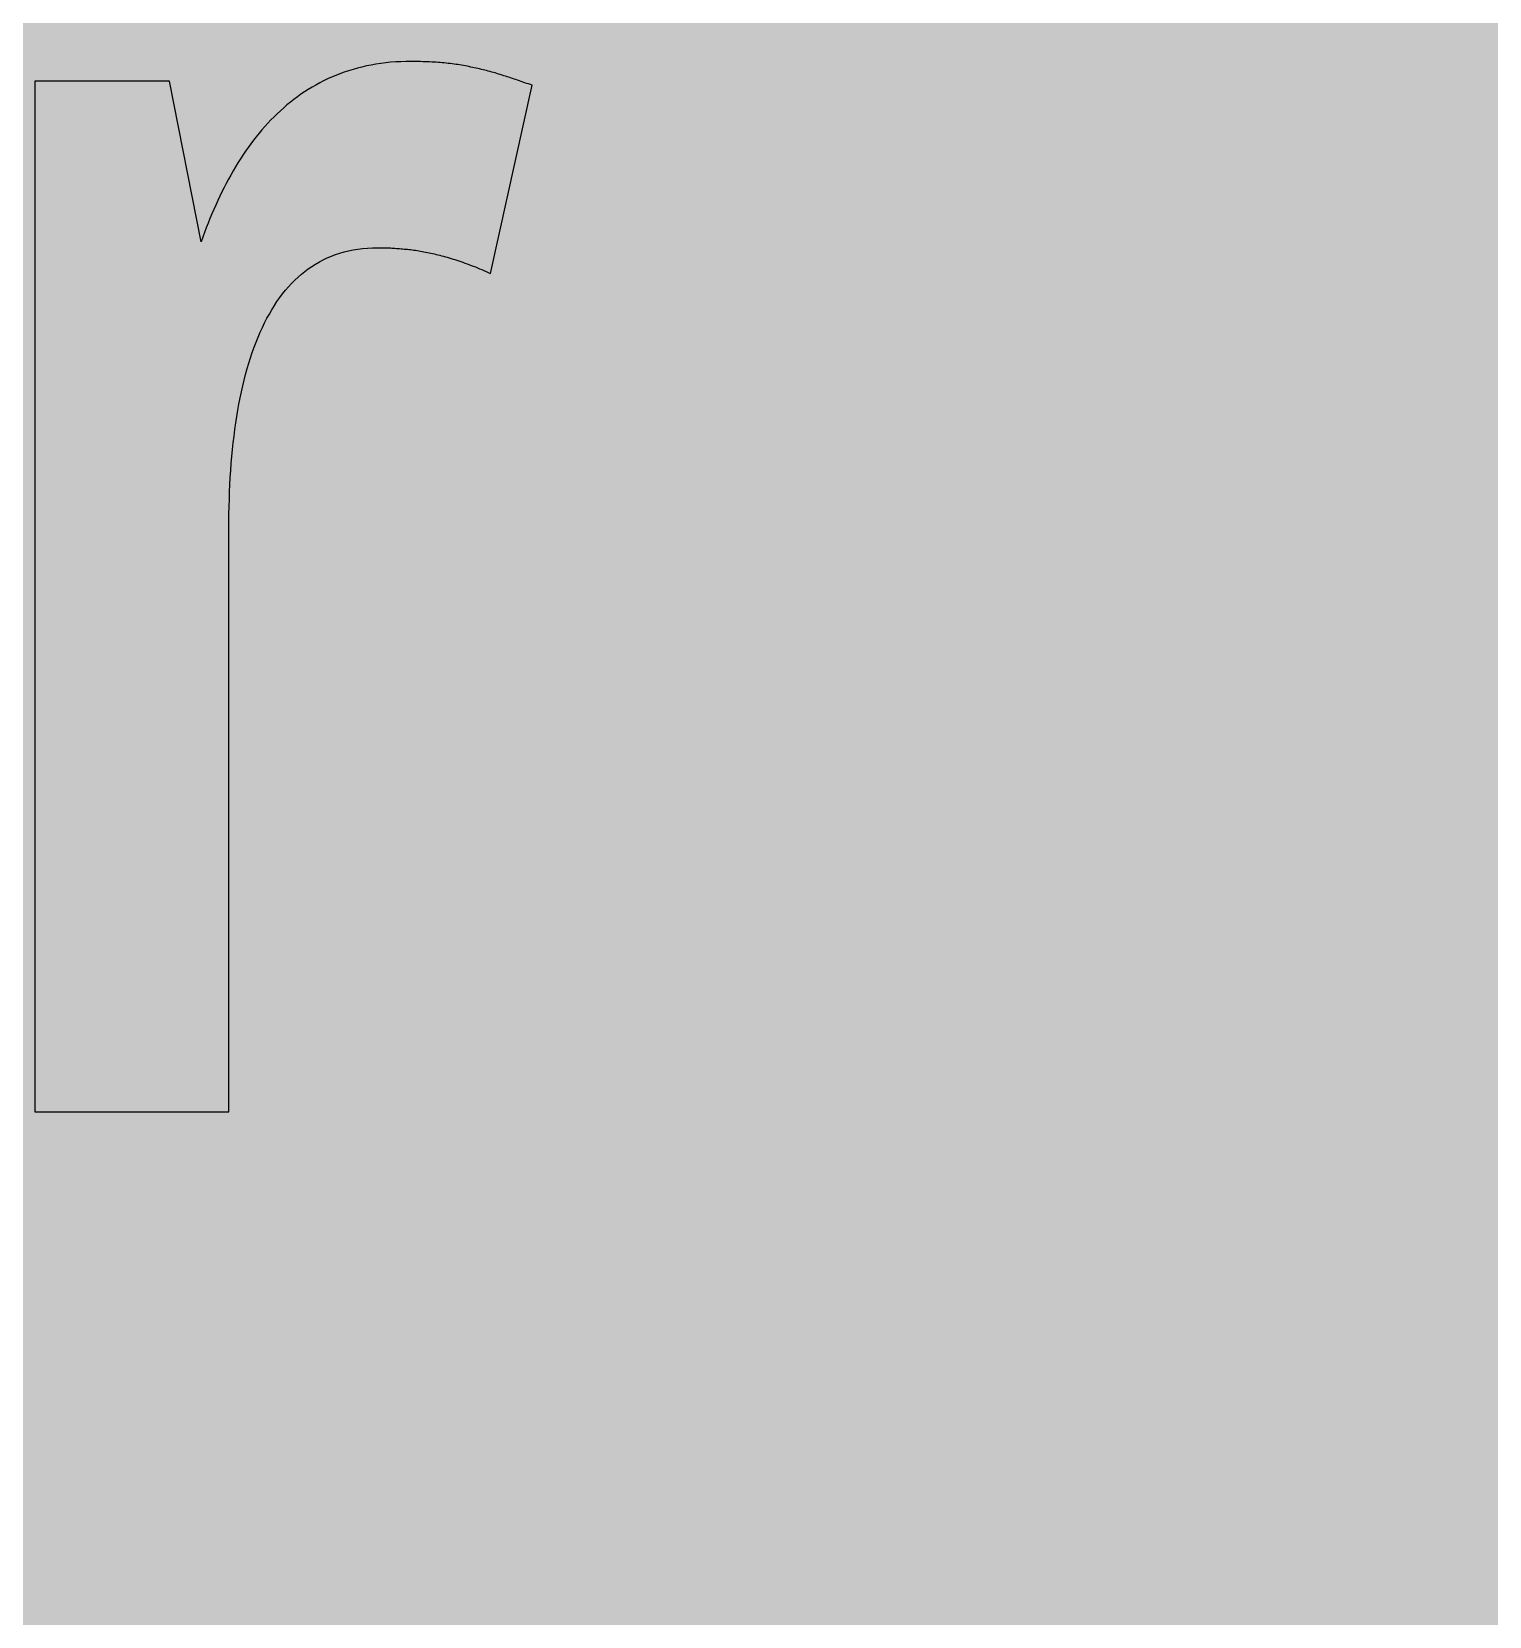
# Model space of a CAD drawing. Header units: millimetres. Extents: x 0 to 212, y 0 to 116.
# Drawn here: x 97.56 to 126.1, y 58.26 to 89.29 of the extents above; entities that cross this region are included whole.
import ezdxf

# ---------------------------------------------------------------- set-up
doc = ezdxf.new("R2010")
doc.units = ezdxf.units.MM

msp = doc.modelspace()

# ---------------------------------------------------------------- hatches: boundary and pattern name
for color, points in [(254, [(14.1633, 0.0536), (13.9878, 0.0533), (13.8125, 0.0559), (13.6373, 0.061), (13.462, 0.0686), (13.2893, 0.0787), (13.114, 0.0914), (12.9413, 0.1041), (12.7686, 0.1219), (12.5959, 0.1397), (12.4231, 0.16), (12.2504, 0.1829), (12.0777, 0.2057), (11.9075, 0.2337), (11.7373, 0.2616), (11.5672, 0.2921), (11.397, 0.3251), (11.2268, 0.3607), (11.0592, 0.3988), (10.8915, 0.4369), (10.7239, 0.4775), (10.5562, 0.5207), (10.3886, 0.5664), (10.2235, 0.6121), (10.0584, 0.6629), (9.8933, 0.7137), (9.7307, 0.7671), (9.5682, 0.8204), (9.4056, 0.8788), (9.2431, 0.9373), (9.083, 0.9982), (8.923, 1.0617), (8.763, 1.1252), (8.6055, 1.1938), (8.4455, 1.2624), (8.2906, 1.331), (8.1331, 1.4046), (7.9781, 1.4783), (7.8232, 1.5545), (7.6708, 1.6332), (7.5184, 1.7145), (7.366, 1.7958), (7.2161, 1.8796), (7.0663, 1.966), (6.919, 2.0523), (6.7716, 2.1438), (6.6243, 2.2352), (6.4795, 2.3266), (6.3348, 2.4232), (6.19, 2.5197), (6.0477, 2.6187), (5.908, 2.7178), (5.7683, 2.8194), (5.6286, 2.9235), (5.4915, 3.0302), (5.3543, 3.1369), (5.2197, 3.2461), (5.0851, 3.3579), (4.953, 3.4722), (4.8209, 3.5865), (4.6914, 3.7033), (4.5644, 3.8202), (4.4348, 3.9395), (4.3104, 4.0615), (4.1859, 4.1859), (4.0615, 4.3104), (3.9395, 4.4348), (3.8202, 4.5618), (3.7033, 4.6914), (3.5865, 4.8209), (3.4722, 4.953), (3.3579, 5.0851), (3.2487, 5.2197), (3.1369, 5.3543), (3.0302, 5.4915), (2.9235, 5.6286), (2.8194, 5.7683), (2.7178, 5.908), (2.6187, 6.0477), (2.5197, 6.19), (2.4232, 6.3348), (2.3266, 6.477), (2.2352, 6.6243), (2.1438, 6.7691), (2.0523, 6.919), (1.966, 7.0663), (1.8796, 7.2161), (1.7958, 7.366), (1.7145, 7.5184), (1.6332, 7.6708), (1.5545, 7.8232), (1.4783, 7.9781), (1.4046, 8.1331), (1.331, 8.2906), (1.2598, 8.4455), (1.1913, 8.603), (1.1252, 8.763), (1.0592, 8.923), (0.9982, 9.083), (0.9373, 9.2431), (0.8763, 9.4056), (0.8204, 9.5682), (0.7645, 9.7307), (0.7112, 9.8933), (0.6604, 10.0584), (0.6121, 10.2235), (0.5639, 10.3911), (0.5207, 10.5562), (0.4775, 10.7239), (0.4343, 10.8915), (0.3962, 11.0592), (0.3607, 11.2268), (0.3251, 11.397), (0.2921, 11.5672), (0.2616, 11.7373), (0.2311, 11.9075), (0.2057, 12.0802), (0.1803, 12.2504), (0.1575, 12.4231), (0.1372, 12.5959), (0.1194, 12.7686), (0.1041, 12.9413), (0.0889, 13.1166), (0.0787, 13.2893), (0.0686, 13.4645), (0.061, 13.6373), (0.0559, 13.8125), (0.0508, 13.9878), (0.0508, 14.163), (0.0522, 102.3592), (0.0508, 102.5322), (0.0559, 102.7074), (0.061, 102.8827), (0.0686, 103.058), (0.0787, 103.2307), (0.0889, 103.4059), (0.1041, 103.5787), (0.1194, 103.7514), (0.1372, 103.9241), (0.1575, 104.0968), (0.1803, 104.2695), (0.2057, 104.4423), (0.2311, 104.6124), (0.2616, 104.7826), (0.2921, 104.9528), (0.3251, 105.123), (0.3607, 105.2932), (0.3962, 105.4608), (0.4343, 105.6284), (0.4775, 105.7961), (0.5207, 105.9637), (0.5639, 106.1314), (0.6121, 106.2965), (0.6604, 106.4616), (0.7112, 106.6267), (0.7645, 106.7892), (0.8204, 106.9518), (0.8763, 107.1143), (0.9373, 107.2769), (0.9982, 107.4369), (1.0592, 107.5969), (1.1252, 107.757), (1.1913, 107.9144), (1.2598, 108.0745), (1.331, 108.2294), (1.4046, 108.3869), (1.4783, 108.5418), (1.5545, 108.6968), (1.6332, 108.8492), (1.7145, 109.0016), (1.7958, 109.154), (1.8796, 109.3038), (1.966, 109.4537), (2.0523, 109.601), (2.1438, 109.7483), (2.2352, 109.8956), (2.3266, 110.0404), (2.4232, 110.1852), (2.5197, 110.33), (2.6187, 110.4722), (2.7178, 110.6119), (2.8194, 110.7516), (2.9235, 110.8913), (3.0302, 111.0285), (3.1369, 111.1656), (3.2487, 111.3003), (3.3579, 111.4349), (3.4722, 111.567), (3.5865, 111.699), (3.7033, 111.8286), (3.8202, 111.9556), (3.9395, 112.0851), (4.0615, 112.2096), (4.1859, 112.334), (4.3104, 112.4585), (4.4348, 112.5804), (4.5644, 112.6998), (4.6914, 112.8166), (4.8209, 112.9335), (4.953, 113.0478), (5.0851, 113.1621), (5.2197, 113.2713), (5.3543, 113.3831), (5.4915, 113.4897), (5.6286, 113.5964), (5.7683, 113.7006), (5.908, 113.8022), (6.0477, 113.9012), (6.19, 114.0003), (6.3348, 114.0968), (6.4795, 114.1933), (6.6243, 114.2848), (6.7716, 114.3762), (6.919, 114.4676), (7.0663, 114.554), (7.2161, 114.6404), (7.366, 114.7242), (7.5184, 114.8055), (7.6708, 114.8867), (7.8232, 114.9655), (7.9781, 115.0417), (8.1331, 115.1153), (8.2906, 115.189), (8.4455, 115.2601), (8.6055, 115.3287), (8.763, 115.3947), (8.923, 115.4608), (9.083, 115.5217), (9.2431, 115.5827), (9.4056, 115.6437), (9.5682, 115.6995), (9.7307, 115.7554), (9.8933, 115.8088), (10.0584, 115.8596), (10.2235, 115.9078), (10.3886, 115.9561), (10.5562, 115.9993), (10.7239, 116.0424), (10.8915, 116.0856), (11.0592, 116.1237), (11.2268, 116.1593), (11.397, 116.1948), (11.5672, 116.2279), (11.7373, 116.2583), (11.9075, 116.2888), (12.0777, 116.3142), (12.2504, 116.3396), (12.4231, 116.3625), (12.5959, 116.3828), (12.7686, 116.4006), (12.9413, 116.4158), (13.114, 116.4311), (13.2893, 116.4412), (13.462, 116.4514), (13.6373, 116.459), (13.8125, 116.4641), (13.9878, 116.4692), (14.163, 116.4692), (197.6078, 116.4703), (197.7822, 116.4692), (197.9574, 116.4641), (198.1327, 116.459), (198.3054, 116.4514), (198.4807, 116.4412), (198.6534, 116.4311), (198.8287, 116.4158), (199.0014, 116.4006), (199.1741, 116.3828), (199.3468, 116.3625), (199.5195, 116.3396), (199.6897, 116.3142), (199.8624, 116.2888), (200.0326, 116.2583), (200.2028, 116.2279), (200.373, 116.1948), (200.5432, 116.1593), (200.7108, 116.1237), (200.8784, 116.0856), (201.0461, 116.0424), (201.2137, 115.9993), (201.3788, 115.9561), (201.5465, 115.9078), (201.7116, 115.8596), (201.8767, 115.8088), (202.0392, 115.7554), (202.2018, 115.6995), (202.3643, 115.6437), (202.5269, 115.5827), (202.6869, 115.5217), (202.8469, 115.4608), (203.007, 115.3947), (203.167, 115.3287), (203.3245, 115.2601), (203.4794, 115.189), (203.6369, 115.1153), (203.7918, 115.0417), (203.9468, 114.9655), (204.0992, 114.8867), (204.2516, 114.8055), (204.404, 114.7242), (204.5538, 114.6404), (204.7037, 114.554), (204.8535, 114.4676), (205.0009, 114.3762), (205.1456, 114.2848), (205.293, 114.1933), (205.4352, 114.0968), (205.58, 114.0003), (205.7222, 113.9012), (205.8619, 113.8022), (206.0016, 113.7006), (206.1413, 113.5964), (206.2785, 113.4897), (206.4156, 113.3831), (206.5503, 113.2713), (206.6849, 113.1621), (206.817, 113.0478), (206.949, 112.9335), (207.0786, 112.8166), (207.2081, 112.6998), (207.3351, 112.5804), (207.4596, 112.4585), (207.584, 112.334), (207.7085, 112.2096), (207.8304, 112.0851), (207.9498, 111.9556), (208.0666, 111.8286), (208.1835, 111.699), (208.2978, 111.567), (208.4121, 111.4349), (208.5238, 111.3003), (208.6331, 111.1656), (208.7397, 111.0285), (208.8464, 110.8913), (208.9506, 110.7516), (209.0522, 110.6119), (209.1512, 110.4722), (209.2503, 110.33), (209.3468, 110.1852), (209.4433, 110.0404), (209.5348, 109.8956), (209.6262, 109.7483), (209.7176, 109.601), (209.804, 109.4537), (209.8904, 109.3038), (209.9742, 109.154), (210.0555, 109.0016), (210.1367, 108.8492), (210.2155, 108.6968), (210.2917, 108.5418), (210.3653, 108.3869), (210.439, 108.2294), (210.5076, 108.0745), (210.5762, 107.9144), (210.6447, 107.757), (210.7082, 107.5969), (210.7717, 107.4369), (210.8327, 107.2769), (210.8911, 107.1143), (210.9495, 106.9518), (211.0029, 106.7892), (211.0562, 106.6267), (211.107, 106.4616), (211.1578, 106.2965), (211.2035, 106.1314), (211.2493, 105.9637), (211.2924, 105.7961), (211.3331, 105.6284), (211.3712, 105.4608), (211.4093, 105.2932), (211.4448, 105.123), (211.4779, 104.9528), (211.5083, 104.7826), (211.5363, 104.6124), (211.5642, 104.4423), (211.5871, 104.2695), (211.6099, 104.0968), (211.6303, 103.9241), (211.648, 103.7514), (211.6658, 103.5787), (211.6785, 103.4059), (211.6912, 103.2307), (211.7014, 103.058), (211.709, 102.8827), (211.7141, 102.7074), (211.7166, 102.5322), (211.7166, 102.3569), (211.7189, 14.1647), (211.7166, 13.9878), (211.7141, 13.8125), (211.709, 13.6373), (211.7014, 13.4645), (211.6912, 13.2893), (211.6785, 13.1166), (211.6658, 12.9413), (211.648, 12.7686), (211.6303, 12.5959), (211.6099, 12.4231), (211.5871, 12.2504), (211.5642, 12.0802), (211.5363, 11.9075), (211.5083, 11.7373), (211.4779, 11.5672), (211.4448, 11.397), (211.4093, 11.2268), (211.3712, 11.0592), (211.3331, 10.8915), (211.2924, 10.7239), (211.2493, 10.5562), (211.2035, 10.3911), (211.1578, 10.2235), (211.107, 10.0584), (211.0562, 9.8933), (211.0029, 9.7307), (210.9495, 9.5682), (210.8911, 9.4056), (210.8327, 9.2431), (210.7717, 9.083), (210.7082, 8.923), (210.6447, 8.763), (210.5762, 8.603), (210.5076, 8.4455), (210.439, 8.2906), (210.3653, 8.1331), (210.2917, 7.9781), (210.2155, 7.8232), (210.1367, 7.6708), (210.0555, 7.5184), (209.9742, 7.366), (209.8904, 7.2161), (209.804, 7.0663), (209.7176, 6.919), (209.6262, 6.7691), (209.5348, 6.6243), (209.4433, 6.477), (209.3468, 6.3348), (209.2503, 6.19), (209.1512, 6.0477), (209.0522, 5.908), (208.9506, 5.7683), (208.8464, 5.6286), (208.7397, 5.4915), (208.6331, 5.3543), (208.5238, 5.2197), (208.4121, 5.0851), (208.2978, 4.953), (208.1835, 4.8209), (208.0666, 4.6914), (207.9498, 4.5618), (207.8304, 4.4348), (207.7085, 4.3104), (207.584, 4.1859), (207.4596, 4.0615), (207.3351, 3.9395), (207.2081, 3.8202), (207.0786, 3.7033), (206.949, 3.5865), (206.817, 3.4722), (206.6849, 3.3579), (206.5503, 3.2461), (206.4156, 3.1369), (206.2785, 3.0302), (206.1413, 2.9235), (206.0016, 2.8194), (205.8619, 2.7178), (205.7222, 2.6187), (205.58, 2.5197), (205.4352, 2.4232), (205.293, 2.3266), (205.1456, 2.2352), (205.0009, 2.1438), (204.8535, 2.0523), (204.7037, 1.966), (204.5538, 1.8796), (204.404, 1.7958), (204.2516, 1.7145), (204.0992, 1.6332), (203.9468, 1.5545), (203.7918, 1.4783), (203.6369, 1.4046), (203.4794, 1.331), (203.3245, 1.2624), (203.167, 1.1938), (203.007, 1.1252), (202.8469, 1.0617), (202.6869, 0.9982), (202.5269, 0.9373), (202.3643, 0.8788), (202.2018, 0.8204), (202.0392, 0.7671), (201.8767, 0.7137), (201.7116, 0.6629), (201.5465, 0.6121), (201.3788, 0.5664), (201.2137, 0.5207), (201.0461, 0.4775), (200.8784, 0.4369), (200.7108, 0.3988), (200.5432, 0.3607), (200.373, 0.3251), (200.2028, 0.2921), (200.0326, 0.2616), (199.8624, 0.2337), (199.6897, 0.2057), (199.5195, 0.1829), (199.3468, 0.16), (199.1741, 0.1397), (199.0014, 0.1219), (198.8287, 0.1041), (198.6534, 0.0914), (198.4807, 0.0787), (198.3054, 0.0686), (198.1327, 0.061), (197.9574, 0.0559), (197.7822, 0.0533), (197.6069, 0.0533)]), (59, [(104.334, 85.0579), (104.361, 85.057), (104.3889, 85.057), (104.4143, 85.057), (104.4423, 85.0544), (104.4727, 85.0544), (104.5007, 85.0544), (104.5286, 85.0544), (104.5566, 85.0519), (104.5845, 85.0519), (104.615, 85.0494), (104.6429, 85.0494), (104.6734, 85.0468), (104.7039, 85.0443), (104.7318, 85.0417), (104.7623, 85.0392), (104.7928, 85.0367), (104.8233, 85.0341), (104.8537, 85.0316), (104.8842, 85.029), (104.9172, 85.0265), (104.9477, 85.0214), (104.9782, 85.0189), (105.0112, 85.0138), (105.0442, 85.0087), (105.0747, 85.0062), (105.1077, 85.0011), (105.1408, 84.996), (105.1738, 84.9884), (105.2068, 84.9833), (105.2398, 84.9782), (105.2728, 84.9706), (105.3084, 84.9655), (105.3414, 84.9579), (105.377, 84.9503), (105.4125, 84.9427), (105.4456, 84.9351), (105.4811, 84.9274), (105.5167, 84.9173), (105.5522, 84.9097), (105.5878, 84.8995), (105.6259, 84.8893), (105.6615, 84.8792), (105.6996, 84.869), (105.7351, 84.8589), (105.7732, 84.8462), (105.8113, 84.836), (105.8494, 84.8233), (105.8875, 84.8106), (105.9256, 84.7979), (105.9663, 84.7852), (106.0044, 84.7725), (106.045, 84.7573), (106.0856, 84.742), (106.1237, 84.7268), (106.1644, 84.7115), (106.205, 84.6963), (106.2482, 84.6811), (106.2888, 84.6633), (106.3295, 84.6455), (106.3727, 84.6277), (106.4158, 84.6099), (106.459, 84.5922), (106.5022, 84.5718), (106.5454, 84.5515), (107.3616, 88.2396), (107.3252, 88.2523), (107.2871, 88.2625), (107.2515, 88.2752), (107.2159, 88.2879), (107.1804, 88.3006), (107.1474, 88.3133), (107.1118, 88.326), (107.0762, 88.3361), (107.0432, 88.3488), (107.0077, 88.359), (106.9746, 88.3717), (106.9391, 88.3818), (106.9061, 88.3945), (106.873, 88.4047), (106.8375, 88.4149), (106.8045, 88.425), (106.7714, 88.4377), (106.7359, 88.4479), (106.7029, 88.458), (106.6698, 88.4682), (106.6368, 88.4784), (106.6038, 88.486), (106.5682, 88.4961), (106.5352, 88.5063), (106.5022, 88.5139), (106.4692, 88.5241), (106.4336, 88.5317), (106.4006, 88.5419), (106.3676, 88.5495), (106.332, 88.5571), (106.299, 88.5647), (106.2634, 88.5723), (106.2279, 88.58), (106.1949, 88.5876), (106.1593, 88.5952), (106.1237, 88.6028), (106.0882, 88.6104), (106.0526, 88.6155), (106.0171, 88.6231), (105.979, 88.6282), (105.9434, 88.6358), (105.9078, 88.6409), (105.8697, 88.646), (105.8316, 88.6511), (105.7935, 88.6562), (105.7554, 88.6612), (105.7173, 88.6663), (105.6792, 88.6689), (105.6386, 88.6739), (105.6005, 88.6765), (105.5599, 88.6816), (105.5192, 88.6841), (105.4786, 88.6866), (105.4379, 88.6892), (105.3948, 88.6917), (105.3516, 88.6943), (105.3084, 88.6968), (105.2652, 88.6993), (105.222, 88.6993), (105.1763, 88.7019), (105.1331, 88.7019), (105.0849, 88.7044), (105.0392, 88.7044), (104.9934, 88.7044), (104.8893, 88.7019), (104.7877, 88.6993), (104.6886, 88.6943), (104.5896, 88.6866), (104.4931, 88.6765), (104.3965, 88.6638), (104.3026, 88.6485), (104.2086, 88.6333), (104.1171, 88.6155), (104.0282, 88.5952), (103.9393, 88.5723), (103.853, 88.5469), (103.7666, 88.5215), (103.6803, 88.4936), (103.5964, 88.4631), (103.5152, 88.4301), (103.4339, 88.3971), (103.3551, 88.3615), (103.2764, 88.3234), (103.2002, 88.2828), (103.124, 88.2421), (103.0503, 88.199), (102.9767, 88.1558), (102.903, 88.1075), (102.8319, 88.0618), (102.7633, 88.011), (102.6947, 87.9602), (102.6262, 87.9069), (102.5601, 87.8535), (102.4966, 87.7976), (102.4306, 87.7392), (102.3696, 87.6808), (102.3061, 87.6198), (102.2452, 87.5589), (102.1867, 87.4954), (102.1283, 87.4319), (102.0699, 87.3658), (102.014, 87.2973), (101.9581, 87.2312), (101.9048, 87.1601), (101.8515, 87.089), (101.7981, 87.0179), (101.7473, 86.9442), (101.6965, 86.8705), (101.6483, 86.7943), (101.6, 86.7181), (101.5517, 86.6394), (101.506, 86.5607), (101.4603, 86.4794), (101.4146, 86.3981), (101.3714, 86.3168), (101.3282, 86.2355), (101.2876, 86.1517), (101.2469, 86.0654), (101.2063, 85.979), (101.1657, 85.8926), (101.1276, 85.8063), (101.0895, 85.7174), (101.0514, 85.6285), (101.0158, 85.5396), (100.9802, 85.4481), (100.9472, 85.3567), (100.9117, 85.2653), (100.8786, 85.1738), (100.2591, 88.3183), (97.6203, 88.3183), (97.6203, 68.1397), (101.4236, 68.1397), (101.4236, 79.5482), (101.4222, 79.695), (101.4247, 79.8424), (101.4273, 79.9897), (101.4324, 80.1345), (101.4374, 80.2767), (101.4425, 80.4189), (101.4501, 80.5586), (101.4603, 80.6983), (101.4705, 80.8355), (101.4806, 80.9701), (101.4933, 81.1047), (101.5086, 81.2368), (101.5238, 81.3689), (101.539, 81.4959), (101.5568, 81.6254), (101.5771, 81.7499), (101.5975, 81.8744), (101.6203, 81.9963), (101.6432, 82.1157), (101.6686, 82.235), (101.694, 82.3519), (101.7219, 82.4662), (101.7499, 82.5779), (101.7803, 82.6897), (101.8134, 82.7964), (101.8464, 82.9031), (101.8794, 83.0072), (101.9175, 83.1088), (101.9556, 83.2104), (101.9937, 83.3069), (102.0343, 83.4009), (102.0775, 83.4949), (102.1207, 83.5863), (102.1664, 83.6752), (102.2147, 83.759), (102.2629, 83.8429), (102.3137, 83.9241), (102.3645, 84.0029), (102.4179, 84.0791), (102.4738, 84.1527), (102.5296, 84.2239), (102.5906, 84.2924), (102.649, 84.3559), (102.7125, 84.4194), (102.776, 84.4804), (102.8421, 84.5363), (102.9081, 84.5922), (102.9767, 84.643), (103.0478, 84.6912), (103.1215, 84.7369), (103.1951, 84.7801), (103.2713, 84.8208), (103.3501, 84.8589), (103.4288, 84.8919), (103.5101, 84.9224), (103.5939, 84.9503), (103.6803, 84.9757), (103.7666, 84.996), (103.8581, 85.0138), (103.9495, 85.029), (104.0409, 85.0417), (104.1375, 85.0494), (104.234, 85.0544), (104.333, 85.057)])]:
    msp.add_hatch(color=color).paths.add_polyline_path(points)
h = msp.add_hatch(color=59)
h.paths.add_polyline_path([(123.0383, 76.9479), (123.0383, 79.1598), (123.0351, 79.4436), (123.0325, 79.7255), (123.0249, 80.0024), (123.0173, 80.2767), (123.0071, 80.5459), (122.9919, 80.8101), (122.9766, 81.0717), (122.9563, 81.3283), (122.936, 81.5823), (122.9106, 81.8312), (122.8852, 82.075), (122.8547, 82.3163), (122.8217, 82.5525), (122.7861, 82.7837), (122.748, 83.0123), (122.7074, 83.2358), (122.6617, 83.4568), (122.616, 83.6701), (122.5652, 83.8835), (122.5118, 84.0892), (122.4534, 84.2924), (122.395, 84.4906), (122.3315, 84.6836), (122.2654, 84.8741), (122.1969, 85.057), (122.1232, 85.2399), (122.047, 85.4151), (121.9683, 85.5878), (121.8844, 85.7555), (121.7981, 85.918), (121.7092, 86.0755), (121.6152, 86.2305), (121.5187, 86.3803), (121.4171, 86.5251), (121.3129, 86.6648), (121.2063, 86.802), (121.0945, 86.934), (120.9802, 87.061), (120.8608, 87.183), (120.7389, 87.2998), (120.6119, 87.4141), (120.4824, 87.5208), (120.3477, 87.6249), (120.208, 87.724), (120.0658, 87.8205), (119.921, 87.9094), (119.7686, 87.9932), (119.6137, 88.0745), (119.4562, 88.1507), (119.2936, 88.2218), (119.126, 88.2879), (118.9558, 88.3488), (118.7806, 88.4047), (118.6002, 88.4555), (118.4148, 88.5038), (118.2268, 88.5444), (118.0338, 88.5825), (117.8357, 88.6155), (117.635, 88.6409), (117.4267, 88.6638), (117.2159, 88.6816), (117, 88.6943), (116.7816, 88.7019), (116.5555, 88.7044), (116.3345, 88.7019), (116.1161, 88.6943), (115.9027, 88.6816), (115.6919, 88.6663), (115.4836, 88.6435), (115.283, 88.6155), (115.0823, 88.585), (114.8867, 88.5469), (114.6962, 88.5063), (114.5083, 88.458), (114.3229, 88.4072), (114.1425, 88.3488), (113.9647, 88.2879), (113.792, 88.2193), (113.6244, 88.1482), (113.4567, 88.0694), (113.2942, 87.9881), (113.1367, 87.8992), (112.9817, 87.8078), (112.8293, 87.7087), (112.682, 87.6046), (112.5398, 87.4954), (112.3975, 87.3811), (112.2604, 87.2617), (112.1283, 87.1372), (111.9988, 87.0052), (111.8718, 86.8705), (111.7498, 86.7283), (111.6305, 86.5835), (111.5136, 86.4311), (111.4019, 86.2736), (111.2926, 86.1085), (111.1885, 85.9409), (111.0869, 85.7656), (110.9878, 85.5853), (110.8939, 85.3999), (110.8024, 85.2094), (110.7161, 85.0138), (110.6297, 84.8106), (110.551, 84.6023), (110.4722, 84.389), (110.3986, 84.168), (110.3274, 83.9445), (110.2614, 83.7133), (110.1954, 83.4746), (110.1369, 83.2333), (110.0785, 82.9843), (110.0252, 82.7303), (109.9744, 82.4687), (109.9261, 82.202), (109.8829, 81.9302), (109.8423, 81.6534), (109.8042, 81.3689), (109.7712, 81.0768), (109.7407, 80.7822), (109.7128, 80.4799), (109.6899, 80.17), (109.6696, 79.8551), (109.6518, 79.535), (109.6366, 79.2099), (109.6239, 78.8746), (109.6162, 78.5368), (109.6112, 78.1914), (109.6112, 77.8408), (109.6137, 77.4522), (109.6213, 77.0738), (109.634, 76.7055), (109.6543, 76.3448), (109.6772, 75.9943), (109.7051, 75.6539), (109.7407, 75.3212), (109.7788, 74.9986), (109.822, 74.6862), (109.8702, 74.3814), (109.921, 74.0842), (109.9795, 73.7946), (110.0404, 73.5152), (110.1065, 73.246), (110.1776, 72.9818), (110.2512, 72.7278), (110.33, 72.4789), (110.4138, 72.2401), (110.5002, 72.009), (110.5916, 71.7855), (110.6856, 71.5696), (110.7821, 71.3588), (110.8837, 71.1581), (110.9904, 70.9625), (111.0996, 70.7771), (111.2114, 70.5942), (111.3257, 70.4215), (111.445, 70.2539), (111.567, 70.0938), (111.6914, 69.9414), (111.8184, 69.7916), (111.948, 69.6519), (112.0826, 69.5173), (112.2172, 69.3877), (112.3569, 69.2633), (112.4966, 69.1464), (112.6414, 69.0347), (112.7862, 68.928), (112.936, 68.8264), (113.0859, 68.7324), (113.2383, 68.641), (113.3932, 68.5571), (113.5482, 68.4759), (113.7082, 68.4022), (113.8682, 68.3311), (114.0308, 68.265), (114.1933, 68.2041), (114.3584, 68.1482), (114.5235, 68.0949), (114.6937, 68.0466), (114.8613, 68.0034), (115.0315, 67.9628), (115.2042, 67.9272), (115.377, 67.8942), (115.5497, 67.8637), (115.7224, 67.8383), (115.8977, 67.818), (116.0755, 67.7977), (116.2507, 67.7824), (116.4285, 67.7697), (116.6038, 67.7621), (116.7816, 67.7545), (116.9619, 67.752), (117.1397, 67.7494), (117.2388, 67.7494), (117.3378, 67.752), (117.4394, 67.7545), (117.5385, 67.7596), (117.6376, 67.7647), (117.7392, 67.7697), (117.8382, 67.7774), (117.9373, 67.785), (118.0363, 67.7926), (118.1354, 67.8028), (118.2345, 67.8129), (118.3335, 67.8256), (118.4326, 67.8383), (118.5291, 67.851), (118.6282, 67.8663), (118.7247, 67.8815), (118.8212, 67.8967), (118.9203, 67.9145), (119.0142, 67.9323), (119.1108, 67.9501), (119.2073, 67.9679), (119.3013, 67.9882), (119.3978, 68.0085), (119.4918, 68.0288), (119.5832, 68.0517), (119.6772, 68.0745), (119.7712, 68.0974), (119.8626, 68.1203), (119.954, 68.1457), (120.0429, 68.1685), (120.1344, 68.1939), (120.2233, 68.2193), (120.3122, 68.2473), (120.4011, 68.2727), (120.4874, 68.3006), (120.5738, 68.3285), (120.6602, 68.3565), (120.744, 68.3844), (120.8303, 68.4124), (120.9116, 68.4403), (120.9954, 68.4708), (121.0767, 68.5013), (121.158, 68.5292), (121.2367, 68.5597), (121.3155, 68.5902), (121.3942, 68.6206), (121.4704, 68.6511), (121.5466, 68.6816), (121.6228, 68.7146), (121.6965, 68.7451), (121.7701, 68.7756), (121.8413, 68.8086), (121.9124, 68.8391), (121.981, 68.8721), (122.0495, 68.9026), (122.1156, 68.9331), (122.1816, 68.9661), (122.2477, 68.9966), (122.3112, 69.0296), (122.3747, 69.0601), (122.4356, 69.0931), (122.494, 69.1236), (122.5525, 69.154), (122.6109, 69.1845), (121.4864, 72.0203), (121.4171, 71.9861), (121.351, 71.9557), (121.2825, 71.9226), (121.2164, 71.8922), (121.1504, 71.8617), (121.0818, 71.8312), (121.0158, 71.8007), (120.9497, 71.7728), (120.8811, 71.7423), (120.8151, 71.7144), (120.7491, 71.6864), (120.683, 71.6585), (120.6144, 71.6331), (120.5484, 71.6051), (120.4824, 71.5797), (120.4163, 71.5543), (120.3503, 71.5289), (120.2842, 71.5035), (120.2182, 71.4807), (120.1522, 71.4578), (120.0861, 71.435), (120.0201, 71.4121), (119.9566, 71.3892), (119.8905, 71.3689), (119.8245, 71.3461), (119.7585, 71.3257), (119.695, 71.3054), (119.6289, 71.2876), (119.5654, 71.2673), (119.4994, 71.2495), (119.4359, 71.2318), (119.3698, 71.214), (119.3063, 71.1962), (119.2403, 71.181), (119.1768, 71.1632), (119.1133, 71.1479), (119.0498, 71.1327), (118.9838, 71.12), (118.9203, 71.1048), (118.8568, 71.0921), (118.7933, 71.0794), (118.7298, 71.0667), (118.6663, 71.054), (118.6028, 71.0438), (118.5418, 71.0336), (118.4783, 71.0209), (118.4148, 71.0133), (118.3538, 71.0032), (118.2903, 70.9955), (118.2268, 70.9879), (118.1659, 70.9803), (118.1049, 70.9727), (118.0414, 70.9651), (117.9805, 70.96), (117.9195, 70.9549), (117.856, 70.9498), (117.795, 70.9447), (117.7341, 70.9422), (117.6731, 70.9397), (117.6122, 70.9371), (117.5537, 70.9346), (117.4928, 70.932), (117.4318, 70.932), (117.3709, 70.932), (117.2693, 70.932), (117.1702, 70.932), (117.0686, 70.9346), (116.9721, 70.9371), (116.873, 70.9397), (116.7765, 70.9447), (116.68, 70.9498), (116.5835, 70.9574), (116.4895, 70.9651), (116.3955, 70.9727), (116.3041, 70.9854), (116.2126, 70.9981), (116.1237, 71.0133), (116.0323, 71.0286), (115.9459, 71.0489), (115.8596, 71.0692), (115.7732, 71.0921), (115.6868, 71.1175), (115.6056, 71.1479), (115.5217, 71.1784), (115.4405, 71.2114), (115.3617, 71.247), (115.283, 71.2876), (115.2042, 71.3308), (115.128, 71.3765), (115.0544, 71.4273), (114.9807, 71.4781), (114.9096, 71.5366), (114.8385, 71.595), (114.7699, 71.6585), (114.7013, 71.7271), (114.6353, 71.8007), (114.5718, 71.8769), (114.5083, 71.9557), (114.4473, 72.042), (114.3864, 72.1309), (114.3279, 72.2249), (114.2695, 72.324), (114.2162, 72.4281), (114.1603, 72.5373), (114.1095, 72.6491), (114.0587, 72.7685), (114.0104, 72.8929), (113.9622, 73.0225), (113.9165, 73.1596), (113.8733, 73.2993), (113.8326, 73.4466), (113.792, 73.599), (113.7539, 73.7591), (113.7183, 73.9242), (113.6828, 74.0943), (113.6498, 74.2721), (113.6193, 74.4576), (113.5913, 74.6481), (113.5634, 74.8462), (113.538, 75.0494), (113.5151, 75.2627), (113.4948, 75.4812), (113.477, 75.7047), (113.4593, 75.9384), (113.4466, 76.1797), (113.4339, 76.4286), (113.4212, 76.6826), (113.4135, 76.9468)])
edge = h.paths.add_edge_path(flags=16)
edge.add_line((116.4802, 85.6407), (116.5784, 85.6386))
edge.add_line((116.5784, 85.6386), (116.6749, 85.6361))
edge.add_line((116.6749, 85.6361), (116.7689, 85.631))
edge.add_line((116.7689, 85.631), (116.8629, 85.6259))
edge.add_line((116.8629, 85.6259), (116.9543, 85.6158))
edge.add_line((116.9543, 85.6158), (117.0432, 85.6056))
edge.add_line((117.0432, 85.6056), (117.1321, 85.5929))
edge.add_line((117.1321, 85.5929), (117.2159, 85.5777))
edge.add_line((117.2159, 85.5777), (117.2997, 85.5624))
edge.add_line((117.2997, 85.5624), (117.3836, 85.5421))
edge.add_line((117.3836, 85.5421), (117.4623, 85.5218))
edge.add_line((117.4623, 85.5218), (117.541, 85.4964))
edge.add_line((117.541, 85.4964), (117.6172, 85.471))
edge.add_line((117.6172, 85.471), (117.6909, 85.4405))
edge.add_line((117.6909, 85.4405), (117.7646, 85.41))
edge.add_line((117.7646, 85.41), (117.8357, 85.377))
edge.add_line((117.8357, 85.377), (117.9043, 85.3389))
edge.add_line((117.9043, 85.3389), (117.9728, 85.3008))
edge.add_line((117.9728, 85.3008), (118.0389, 85.2576))
edge.add_line((118.0389, 85.2576), (118.1024, 85.2145))
edge.add_line((118.1024, 85.2145), (118.1633, 85.1662))
edge.add_line((118.1633, 85.1662), (118.2243, 85.1154))
edge.add_line((118.2243, 85.1154), (118.2853, 85.0621))
edge.add_line((118.2853, 85.0621), (118.3411, 85.0062))
edge.add_line((118.3411, 85.0062), (118.397, 84.9452))
edge.add_line((118.397, 84.9452), (118.4529, 84.8817))
edge.add_line((118.4529, 84.8817), (118.5037, 84.8157))
edge.add_line((118.5037, 84.8157), (118.5545, 84.7471))
edge.add_line((118.5545, 84.7471), (118.6053, 84.6734))
edge.add_line((118.6053, 84.6734), (118.6536, 84.5998))
edge.add_line((118.6536, 84.5998), (118.6993, 84.5185))
edge.add_line((118.6993, 84.5185), (118.745, 84.4372))
edge.add_line((118.745, 84.4372), (118.7882, 84.3509))
edge.add_line((118.7882, 84.3509), (118.8288, 84.2594))
edge.add_line((118.8288, 84.2594), (118.8695, 84.1654))
edge.add_line((118.8695, 84.1654), (118.9076, 84.0689))
edge.add_line((118.9076, 84.0689), (118.9457, 83.9673))
edge.add_line((118.9457, 83.9673), (118.9812, 83.8632))
edge.add_line((118.9812, 83.8632), (119.0168, 83.754))
edge.add_line((119.0168, 83.754), (119.0498, 83.6422))
edge.add_line((119.0498, 83.6422), (119.0828, 83.5254))
edge.add_line((119.0828, 83.5254), (119.1133, 83.406))
edge.add_line((119.1133, 83.406), (119.1412, 83.2815))
edge.add_line((119.1412, 83.2815), (119.1692, 83.152))
edge.add_line((119.1692, 83.152), (119.1946, 83.0199))
edge.add_line((119.1946, 83.0199), (119.22, 82.8827))
edge.add_line((119.22, 82.8827), (119.2454, 82.7405))
edge.add_line((119.2454, 82.7405), (119.2682, 82.5932))
edge.add_line((119.2682, 82.5932), (119.2886, 82.4433))
edge.add_line((119.2886, 82.4433), (119.3089, 82.2884))
edge.add_line((119.3089, 82.2884), (119.3267, 82.1309))
edge.add_line((119.3267, 82.1309), (119.3444, 81.9658))
edge.add_line((119.3444, 81.9658), (119.3622, 81.7982))
edge.add_line((119.3622, 81.7982), (119.3775, 81.6254))
edge.add_line((119.3775, 81.6254), (119.3902, 81.4476))
edge.add_line((119.3902, 81.4476), (119.4029, 81.2648))
edge.add_line((119.4029, 81.2648), (119.4156, 81.0768))
edge.add_line((119.4156, 81.0768), (119.4257, 80.8838))
edge.add_line((119.4257, 80.8838), (119.4359, 80.6882))
edge.add_line((119.4359, 80.6882), (119.4435, 80.485))
edge.add_line((119.4435, 80.485), (119.4511, 80.2767))
edge.add_line((119.4511, 80.2767), (119.4562, 80.0659))
edge.add_line((119.4562, 80.0659), (119.4613, 79.8474))
edge.add_line((119.4613, 79.8474), (119.4664, 79.6239))
edge.add_line((119.4664, 79.6239), (113.454, 79.6255))
edge.add_line((113.454, 79.6255), (113.4618, 79.8703))
edge.add_line((113.4618, 79.8703), (113.4745, 80.1091))
edge.add_line((113.4745, 80.1091), (113.4872, 80.3427))
edge.add_line((113.4872, 80.3427), (113.4999, 80.5688))
edge.add_line((113.4999, 80.5688), (113.5151, 80.7872))
edge.add_line((113.5151, 80.7872), (113.5329, 81.0006))
edge.add_line((113.5329, 81.0006), (113.5507, 81.2089))
edge.add_line((113.5507, 81.2089), (113.571, 81.4095))
edge.add_line((113.571, 81.4095), (113.5913, 81.6051))
edge.add_line((113.5913, 81.6051), (113.6142, 81.7931))
edge.add_line((113.6142, 81.7931), (113.6396, 81.976))
edge.add_line((113.6396, 81.976), (113.665, 82.1538))
edge.add_line((113.665, 82.1538), (113.6904, 82.3239))
edge.add_line((113.6904, 82.3239), (113.7183, 82.4916))
edge.add_line((113.7183, 82.4916), (113.7463, 82.6516))
edge.add_line((113.7463, 82.6516), (113.7768, 82.8065))
edge.add_line((113.7768, 82.8065), (113.8098, 82.9564))
edge.add_line((113.8098, 82.9564), (113.8428, 83.1012))
edge.add_line((113.8428, 83.1012), (113.8758, 83.2409))
edge.add_line((113.8758, 83.2409), (113.9114, 83.3755))
edge.add_line((113.9114, 83.3755), (113.9469, 83.505))
edge.add_line((113.9469, 83.505), (113.985, 83.6295))
edge.add_line((113.985, 83.6295), (114.0257, 83.7489))
edge.add_line((114.0257, 83.7489), (114.0663, 83.8632))
edge.add_line((114.0663, 83.8632), (114.107, 83.9749))
edge.add_line((114.107, 83.9749), (114.1476, 84.0791))
edge.add_line((114.1476, 84.0791), (114.1933, 84.1807))
edge.add_line((114.1933, 84.1807), (114.2365, 84.2797))
edge.add_line((114.2365, 84.2797), (114.2822, 84.3712))
edge.add_line((114.2822, 84.3712), (114.3305, 84.4601))
edge.add_line((114.3305, 84.4601), (114.3787, 84.5439))
edge.add_line((114.3787, 84.5439), (114.427, 84.6252))
edge.add_line((114.427, 84.6252), (114.4778, 84.7014))
edge.add_line((114.4778, 84.7014), (114.5286, 84.775))
edge.add_line((114.5286, 84.775), (114.5794, 84.8436))
edge.add_line((114.5794, 84.8436), (114.6327, 84.9097))
edge.add_line((114.6327, 84.9097), (114.6886, 84.9732))
edge.add_line((114.6886, 84.9732), (114.742, 85.0316))
edge.add_line((114.742, 85.0316), (114.7978, 85.0849))
edge.add_line((114.7978, 85.0849), (114.8563, 85.1383))
edge.add_line((114.8563, 85.1383), (114.9147, 85.1865))
edge.add_line((114.9147, 85.1865), (114.9731, 85.2322))
edge.add_line((114.9731, 85.2322), (115.0315, 85.2754))
edge.add_line((115.0315, 85.2754), (115.0925, 85.3161))
edge.add_line((115.0925, 85.3161), (115.156, 85.3516))
edge.add_line((115.156, 85.3516), (115.2169, 85.3872))
edge.add_line((115.2169, 85.3872), (115.2804, 85.4177))
edge.add_line((115.2804, 85.4177), (115.3465, 85.4481))
edge.add_line((115.3465, 85.4481), (115.41, 85.4735))
edge.add_line((115.41, 85.4735), (115.476, 85.4989))
edge.add_line((115.476, 85.4989), (115.5421, 85.5193))
edge.add_line((115.5421, 85.5193), (115.6106, 85.5396))
edge.add_line((115.6106, 85.5396), (115.6792, 85.5574))
edge.add_line((115.6792, 85.5574), (115.7478, 85.5726))
edge.add_line((115.7478, 85.5726), (115.8189, 85.5878))
edge.add_line((115.8189, 85.5878), (115.8875, 85.598))
edge.add_line((115.8875, 85.598), (115.9612, 85.6082))
edge.add_line((115.9612, 85.6082), (116.0323, 85.6183))
edge.add_line((116.0323, 85.6183), (116.1059, 85.6259))
edge.add_line((116.1059, 85.6259), (116.1796, 85.631))
edge.add_line((116.1796, 85.631), (116.2533, 85.6336))
edge.add_line((116.2533, 85.6336), (116.3269, 85.6361))
edge.add_line((116.3269, 85.6361), (116.4031, 85.6386))
edge.add_line((116.4031, 85.6386), (116.4793, 85.6386))

# ---------------------------------------------------------------- linework, layer by layer
at = {"color": 59}
msp.add_lwpolyline([(104.334, 85.0579), (104.361, 85.057), (104.3889, 85.057), (104.4143, 85.057), (104.4423, 85.0544), (104.4727, 85.0544), (104.5007, 85.0544), (104.5286, 85.0544), (104.5566, 85.0519), (104.5845, 85.0519), (104.615, 85.0494), (104.6429, 85.0494), (104.6734, 85.0468), (104.7039, 85.0443), (104.7318, 85.0417), (104.7623, 85.0392), (104.7928, 85.0367), (104.8233, 85.0341), (104.8537, 85.0316), (104.8842, 85.029), (104.9172, 85.0265), (104.9477, 85.0214), (104.9782, 85.0189), (105.0112, 85.0138), (105.0442, 85.0087), (105.0747, 85.0062), (105.1077, 85.0011), (105.1408, 84.996), (105.1738, 84.9884), (105.2068, 84.9833), (105.2398, 84.9782), (105.2728, 84.9706), (105.3084, 84.9655), (105.3414, 84.9579), (105.377, 84.9503), (105.4125, 84.9427), (105.4456, 84.9351), (105.4811, 84.9274), (105.5167, 84.9173), (105.5522, 84.9097), (105.5878, 84.8995), (105.6259, 84.8893), (105.6615, 84.8792), (105.6996, 84.869), (105.7351, 84.8589), (105.7732, 84.8462), (105.8113, 84.836), (105.8494, 84.8233), (105.8875, 84.8106), (105.9256, 84.7979), (105.9663, 84.7852), (106.0044, 84.7725), (106.045, 84.7573), (106.0856, 84.742), (106.1237, 84.7268), (106.1644, 84.7115), (106.205, 84.6963), (106.2482, 84.6811), (106.2888, 84.6633), (106.3295, 84.6455), (106.3727, 84.6277), (106.4158, 84.6099), (106.459, 84.5922), (106.5022, 84.5718), (106.5454, 84.5515), (107.3616, 88.2396), (107.3252, 88.2523), (107.2871, 88.2625), (107.2515, 88.2752), (107.2159, 88.2879), (107.1804, 88.3006), (107.1474, 88.3133), (107.1118, 88.326), (107.0762, 88.3361), (107.0432, 88.3488), (107.0077, 88.359), (106.9746, 88.3717), (106.9391, 88.3818), (106.9061, 88.3945), (106.873, 88.4047), (106.8375, 88.4149), (106.8045, 88.425), (106.7714, 88.4377), (106.7359, 88.4479), (106.7029, 88.458), (106.6698, 88.4682), (106.6368, 88.4784), (106.6038, 88.486), (106.5682, 88.4961), (106.5352, 88.5063), (106.5022, 88.5139), (106.4692, 88.5241), (106.4336, 88.5317), (106.4006, 88.5419), (106.3676, 88.5495), (106.332, 88.5571), (106.299, 88.5647), (106.2634, 88.5723), (106.2279, 88.58), (106.1949, 88.5876), (106.1593, 88.5952), (106.1237, 88.6028), (106.0882, 88.6104), (106.0526, 88.6155), (106.0171, 88.6231), (105.979, 88.6282), (105.9434, 88.6358), (105.9078, 88.6409), (105.8697, 88.646), (105.8316, 88.6511), (105.7935, 88.6562), (105.7554, 88.6612), (105.7173, 88.6663), (105.6792, 88.6689), (105.6386, 88.6739), (105.6005, 88.6765), (105.5599, 88.6816), (105.5192, 88.6841), (105.4786, 88.6866), (105.4379, 88.6892), (105.3948, 88.6917), (105.3516, 88.6943), (105.3084, 88.6968), (105.2652, 88.6993), (105.222, 88.6993), (105.1763, 88.7019), (105.1331, 88.7019), (105.0849, 88.7044), (105.0392, 88.7044), (104.9934, 88.7044), (104.8893, 88.7019), (104.7877, 88.6993), (104.6886, 88.6943), (104.5896, 88.6866), (104.4931, 88.6765), (104.3965, 88.6638), (104.3026, 88.6485), (104.2086, 88.6333), (104.1171, 88.6155), (104.0282, 88.5952), (103.9393, 88.5723), (103.853, 88.5469), (103.7666, 88.5215), (103.6803, 88.4936), (103.5964, 88.4631), (103.5152, 88.4301), (103.4339, 88.3971), (103.3551, 88.3615), (103.2764, 88.3234), (103.2002, 88.2828), (103.124, 88.2421), (103.0503, 88.199), (102.9767, 88.1558), (102.903, 88.1075), (102.8319, 88.0618), (102.7633, 88.011), (102.6947, 87.9602), (102.6262, 87.9069), (102.5601, 87.8535), (102.4966, 87.7976), (102.4306, 87.7392), (102.3696, 87.6808), (102.3061, 87.6198), (102.2452, 87.5589), (102.1867, 87.4954), (102.1283, 87.4319), (102.0699, 87.3658), (102.014, 87.2973), (101.9581, 87.2312), (101.9048, 87.1601), (101.8515, 87.089), (101.7981, 87.0179), (101.7473, 86.9442), (101.6965, 86.8705), (101.6483, 86.7943), (101.6, 86.7181), (101.5517, 86.6394), (101.506, 86.5607), (101.4603, 86.4794), (101.4146, 86.3981), (101.3714, 86.3168), (101.3282, 86.2355), (101.2876, 86.1517), (101.2469, 86.0654), (101.2063, 85.979), (101.1657, 85.8926), (101.1276, 85.8063), (101.0895, 85.7174), (101.0514, 85.6285), (101.0158, 85.5396), (100.9802, 85.4481), (100.9472, 85.3567), (100.9117, 85.2653), (100.8786, 85.1738), (100.2591, 88.3183), (97.6203, 88.3183), (97.6203, 68.1397), (101.4236, 68.1397), (101.4236, 79.5482), (101.4222, 79.695), (101.4247, 79.8424), (101.4273, 79.9897), (101.4324, 80.1345), (101.4374, 80.2767), (101.4425, 80.4189), (101.4501, 80.5586), (101.4603, 80.6983), (101.4705, 80.8355), (101.4806, 80.9701), (101.4933, 81.1047), (101.5086, 81.2368), (101.5238, 81.3689), (101.539, 81.4959), (101.5568, 81.6254), (101.5771, 81.7499), (101.5975, 81.8744), (101.6203, 81.9963), (101.6432, 82.1157), (101.6686, 82.235), (101.694, 82.3519), (101.7219, 82.4662), (101.7499, 82.5779), (101.7803, 82.6897), (101.8134, 82.7964), (101.8464, 82.9031), (101.8794, 83.0072), (101.9175, 83.1088), (101.9556, 83.2104), (101.9937, 83.3069), (102.0343, 83.4009), (102.0775, 83.4949), (102.1207, 83.5863), (102.1664, 83.6752), (102.2147, 83.759), (102.2629, 83.8429), (102.3137, 83.9241), (102.3645, 84.0029), (102.4179, 84.0791), (102.4738, 84.1527), (102.5296, 84.2239), (102.5906, 84.2924), (102.649, 84.3559), (102.7125, 84.4194), (102.776, 84.4804), (102.8421, 84.5363), (102.9081, 84.5922), (102.9767, 84.643), (103.0478, 84.6912), (103.1215, 84.7369), (103.1951, 84.7801), (103.2713, 84.8208), (103.3501, 84.8589), (103.4288, 84.8919), (103.5101, 84.9224), (103.5939, 84.9503), (103.6803, 84.9757), (103.7666, 84.996), (103.8581, 85.0138), (103.9495, 85.029), (104.0409, 85.0417), (104.1375, 85.0494), (104.234, 85.0544), (104.333, 85.057), (104.334, 85.0579)], dxfattribs=at)

doc.saveas('drawing.dxf')
